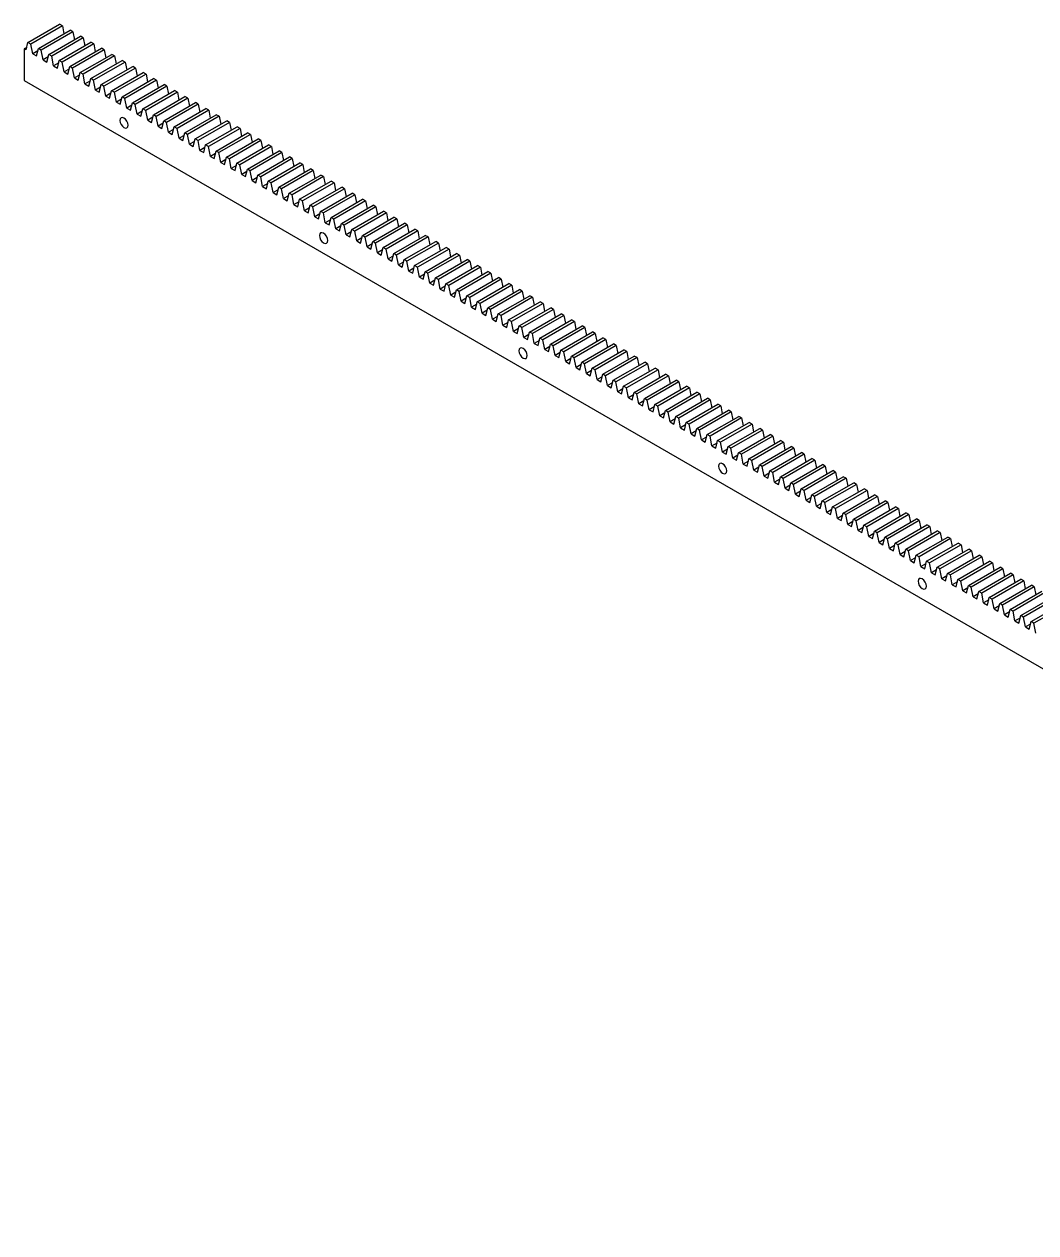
# Model space of a CAD drawing. Header units: millimetres. Extents: x 15 to 415, y 5 to 292.
# Drawn here: x 76.3 to 119.4, y 73.8 to 125.2 of the extents above; entities that cross this region are included whole.
import ezdxf

# ---------------------------------------------------------------- set-up
doc = ezdxf.new("R2010")
doc.units = ezdxf.units.MM

msp = doc.modelspace()

# ---------------------------------------------------------------- linework, layer by layer
at = {"color": 7, "linetype": 'Continuous', "lineweight": 25}
for p, q in [((76.4986, 124.3843), (77.8421, 125.1599)), ((77.9627, 125.0902), (76.6192, 124.3147)), ((76.9429, 124.1278), (78.2864, 124.9034)), ((77.9627, 125.0902), (77.8421, 125.1599)), ((77.9627, 125.0902), (78.0292, 124.7549)), ((78.407, 124.8338), (78.2864, 124.9034)), ((76.4163, 124.0643), (76.4986, 124.3843)), ((76.6192, 124.3147), (76.4986, 124.3843)), ((78.407, 124.8338), (77.0635, 124.0582)), ((77.3872, 123.8713), (78.7307, 124.6469)), ((78.8513, 124.5773), (77.5078, 123.8017)), ((77.8315, 123.6148), (79.175, 124.3904)), ((78.407, 124.8338), (78.4735, 124.4984)), ((78.8513, 124.5773), (78.7307, 124.6469)), ((78.8513, 124.5773), (78.9178, 124.2419)), ((79.2956, 124.3208), (79.175, 124.3904)), ((76.4441, 124.1722), (76.3368, 124.1103)), ((76.3368, 124.1103), (76.3368, 122.763)), ((76.4163, 124.0643), (76.3368, 124.1103)), ((76.7015, 123.8997), (76.6192, 124.3147)), ((76.9161, 124.0236), (76.7015, 123.8997)), ((76.7015, 123.8997), (76.8606, 123.8078)), ((76.8606, 123.8078), (76.9429, 124.1278)), ((77.0635, 124.0582), (76.9429, 124.1278)), ((77.1458, 123.6432), (77.0635, 124.0582)), ((77.3049, 123.5514), (77.3872, 123.8713)), ((77.5078, 123.8017), (77.3872, 123.8713)), ((79.2956, 124.3208), (77.9521, 123.5452)), ((78.2758, 123.3583), (79.6193, 124.1339)), ((79.7398, 124.0643), (78.3963, 123.2887)), ((78.7201, 123.1019), (80.0636, 123.8774)), ((79.2956, 124.3208), (79.3621, 123.9854)), ((79.7398, 124.0643), (79.6193, 124.1339)), ((79.7398, 124.0643), (79.8064, 123.729)), ((80.1841, 123.8078), (80.0636, 123.8774)), ((77.3604, 123.7671), (77.1458, 123.6432)), ((77.1458, 123.6432), (77.3049, 123.5514)), ((77.5901, 123.3867), (77.5078, 123.8017)), ((77.8047, 123.5107), (77.5901, 123.3867)), ((77.5901, 123.3867), (77.7492, 123.2949)), ((77.7492, 123.2949), (77.8315, 123.6148)), ((77.9521, 123.5452), (77.8315, 123.6148)), ((78.0343, 123.1303), (77.9521, 123.5452)), ((78.1935, 123.0384), (78.2758, 123.3583)), ((78.3963, 123.2887), (78.2758, 123.3583)), ((80.1841, 123.8078), (78.8406, 123.0322)), ((79.1644, 122.8454), (80.5079, 123.621)), ((80.6284, 123.5514), (79.2849, 122.7758)), ((79.6086, 122.5889), (80.9521, 123.3645)), ((80.1841, 123.8078), (80.2506, 123.4725)), ((80.6284, 123.5514), (80.5079, 123.621)), ((80.6284, 123.5514), (80.6949, 123.216)), ((81.0727, 123.2949), (80.9521, 123.3645)), ((78.249, 123.2542), (78.0343, 123.1303)), ((78.0343, 123.1303), (78.1935, 123.0384)), ((78.4786, 122.8738), (78.3963, 123.2887)), ((78.6933, 122.9977), (78.4786, 122.8738)), ((78.4786, 122.8738), (78.6378, 122.7819)), ((78.6378, 122.7819), (78.7201, 123.1019)), ((78.8406, 123.0322), (78.7201, 123.1019)), ((78.9229, 122.6173), (78.8406, 123.0322)), ((79.0821, 122.5254), (79.1644, 122.8454)), ((79.2849, 122.7758), (79.1644, 122.8454)), ((81.0727, 123.2949), (79.7292, 122.5193)), ((80.0529, 122.3324), (81.3964, 123.108)), ((81.517, 123.0384), (80.1735, 122.2628)), ((80.4972, 122.0759), (81.8407, 122.8515)), ((81.0727, 123.2949), (81.1392, 122.9595)), ((81.517, 123.0384), (81.3964, 123.108)), ((81.517, 123.0384), (81.5835, 122.703)), ((81.9613, 122.7819), (81.8407, 122.8515)), ((76.3368, 122.763), (161.1896, 73.7785)), ((79.1376, 122.7412), (78.9229, 122.6173)), ((78.9229, 122.6173), (79.0821, 122.5254)), ((79.3672, 122.3608), (79.2849, 122.7758)), ((79.5818, 122.4847), (79.3672, 122.3608)), ((79.3672, 122.3608), (79.5263, 122.269)), ((79.5263, 122.269), (79.6086, 122.5889)), ((79.7292, 122.5193), (79.6086, 122.5889)), ((79.8115, 122.1043), (79.7292, 122.5193)), ((79.9706, 122.0125), (80.0529, 122.3324)), ((80.1735, 122.2628), (80.0529, 122.3324)), ((81.9613, 122.7819), (80.6178, 122.0063)), ((80.9415, 121.8194), (82.285, 122.595)), ((82.4056, 122.5254), (81.0621, 121.7498)), ((81.3858, 121.563), (82.7293, 122.3385)), ((81.9613, 122.7819), (82.0278, 122.4465)), ((82.4056, 122.5254), (82.285, 122.595)), ((82.4056, 122.5254), (82.4721, 122.1901)), ((82.8499, 122.2689), (82.7293, 122.3385)), ((80.0261, 122.2282), (79.8115, 122.1043)), ((79.8115, 122.1043), (79.9706, 122.0125)), ((80.2558, 121.8479), (80.1735, 122.2628)), ((80.4704, 121.9718), (80.2558, 121.8479)), ((80.2558, 121.8479), (80.4149, 121.756)), ((80.4149, 121.756), (80.4972, 122.0759)), ((80.6178, 122.0063), (80.4972, 122.0759)), ((80.7001, 121.5914), (80.6178, 122.0063)), ((80.8592, 121.4995), (80.9415, 121.8194)), ((81.0621, 121.7498), (80.9415, 121.8194)), ((82.8499, 122.2689), (81.5064, 121.4934)), ((81.8301, 121.3065), (83.1736, 122.0821)), ((83.2942, 122.0125), (81.9507, 121.2369)), ((82.2744, 121.05), (83.6179, 121.8256)), ((82.8499, 122.2689), (82.9164, 121.9336)), ((83.2942, 122.0125), (83.1736, 122.0821)), ((83.2942, 122.0125), (83.3607, 121.6771)), ((83.7384, 121.756), (83.6179, 121.8256)), ((80.9147, 121.7153), (80.7001, 121.5914)), ((80.7001, 121.5914), (80.8592, 121.4995)), ((81.1444, 121.3349), (81.0621, 121.7498)), ((81.359, 121.4588), (81.1444, 121.3349)), ((81.1444, 121.3349), (81.3035, 121.243)), ((81.3035, 121.243), (81.3858, 121.563)), ((81.5064, 121.4934), (81.3858, 121.563)), ((81.5887, 121.0784), (81.5064, 121.4934)), ((81.7478, 120.9865), (81.8301, 121.3065)), ((81.9507, 121.2369), (81.8301, 121.3065)), ((83.7384, 121.756), (82.3949, 120.9804)), ((82.7187, 120.7935), (84.0622, 121.5691)), ((84.1827, 121.4995), (82.8392, 120.7239)), ((83.1629, 120.537), (84.5064, 121.3126)), ((83.7384, 121.756), (83.805, 121.4206)), ((84.1827, 121.4995), (84.0622, 121.5691)), ((84.1827, 121.4995), (84.2492, 121.1641)), ((84.627, 121.243), (84.5064, 121.3126)), ((81.8033, 121.2023), (81.5887, 121.0784)), ((81.5887, 121.0784), (81.7478, 120.9865)), ((82.0329, 120.8219), (81.9507, 121.2369)), ((82.2476, 120.9458), (82.0329, 120.8219)), ((82.0329, 120.8219), (82.1921, 120.7301)), ((82.1921, 120.7301), (82.2744, 121.05)), ((82.3949, 120.9804), (82.2744, 121.05)), ((82.4772, 120.5654), (82.3949, 120.9804)), ((82.6364, 120.4736), (82.7187, 120.7935)), ((82.8392, 120.7239), (82.7187, 120.7935)), ((84.627, 121.243), (83.2835, 120.4674)), ((83.6072, 120.2805), (84.9507, 121.0561)), ((85.0713, 120.9865), (83.7278, 120.2109)), ((84.0515, 120.0241), (85.395, 120.7997)), ((84.627, 121.243), (84.6935, 120.9077)), ((85.0713, 120.9865), (84.9507, 121.0561)), ((85.0713, 120.9865), (85.1378, 120.6512)), ((85.5156, 120.7301), (85.395, 120.7997)), ((82.6919, 120.6893), (82.4772, 120.5654)), ((82.4772, 120.5654), (82.6364, 120.4736)), ((82.9215, 120.309), (82.8392, 120.7239)), ((83.1362, 120.4329), (82.9215, 120.309)), ((82.9215, 120.309), (83.0807, 120.2171)), ((83.0807, 120.2171), (83.1629, 120.537)), ((83.2835, 120.4674), (83.1629, 120.537)), ((83.3658, 120.0525), (83.2835, 120.4674)), ((83.5249, 119.9606), (83.6072, 120.2805)), ((83.7278, 120.2109), (83.6072, 120.2805)), ((85.5156, 120.7301), (84.1721, 119.9545)), ((84.4958, 119.7676), (85.8393, 120.5432)), ((85.9599, 120.4736), (84.6164, 119.698)), ((84.9401, 119.5111), (86.2836, 120.2867)), ((85.5156, 120.7301), (85.5821, 120.3947)), ((85.9599, 120.4736), (85.8393, 120.5432)), ((85.9599, 120.4736), (86.0264, 120.1382)), ((86.4042, 120.2171), (86.2836, 120.2867)), ((83.5804, 120.1764), (83.3658, 120.0525)), ((83.3658, 120.0525), (83.5249, 119.9606)), ((83.8101, 119.796), (83.7278, 120.2109)), ((84.0247, 119.9199), (83.8101, 119.796)), ((83.8101, 119.796), (83.9692, 119.7041)), ((83.9692, 119.7041), (84.0515, 120.0241)), ((84.1721, 119.9545), (84.0515, 120.0241)), ((84.2544, 119.5395), (84.1721, 119.9545)), ((84.4135, 119.4476), (84.4958, 119.7676)), ((84.6164, 119.698), (84.4958, 119.7676)), ((86.4042, 120.2171), (85.0607, 119.4415)), ((85.3844, 119.2546), (86.7279, 120.0302)), ((86.8485, 119.9606), (85.505, 119.185)), ((85.8287, 118.9981), (87.1722, 119.7737)), ((86.4042, 120.2171), (86.4707, 119.8817)), ((86.8485, 119.9606), (86.7279, 120.0302)), ((86.8485, 119.9606), (86.915, 119.6252)), ((87.2928, 119.7041), (87.1722, 119.7737)), ((84.469, 119.6634), (84.2544, 119.5395)), ((84.2544, 119.5395), (84.4135, 119.4476)), ((84.6987, 119.283), (84.6164, 119.698)), ((84.9133, 119.4069), (84.6987, 119.283)), ((84.6987, 119.283), (84.8578, 119.1912)), ((84.8578, 119.1912), (84.9401, 119.5111)), ((85.0607, 119.4415), (84.9401, 119.5111)), ((85.143, 119.0265), (85.0607, 119.4415)), ((85.3021, 118.9347), (85.3844, 119.2546)), ((85.505, 119.185), (85.3844, 119.2546)), ((87.2928, 119.7041), (85.9492, 118.9285)), ((86.273, 118.7417), (87.6165, 119.5172)), ((87.737, 119.4476), (86.3935, 118.6721)), ((86.7173, 118.4852), (88.0608, 119.2608)), ((87.2928, 119.7041), (87.3593, 119.3688)), ((87.737, 119.4476), (87.6165, 119.5172)), ((87.737, 119.4476), (87.8035, 119.1123)), ((88.1813, 119.1912), (88.0608, 119.2608)), ((85.3576, 119.1505), (85.143, 119.0265)), ((85.143, 119.0265), (85.3021, 118.9347)), ((85.5873, 118.7701), (85.505, 119.185)), ((85.8019, 118.894), (85.5873, 118.7701)), ((85.5873, 118.7701), (85.7464, 118.6782)), ((85.7464, 118.6782), (85.8287, 118.9981)), ((85.9492, 118.9285), (85.8287, 118.9981)), ((86.0315, 118.5136), (85.9492, 118.9285)), ((86.1907, 118.4217), (86.273, 118.7417)), ((86.3935, 118.6721), (86.273, 118.7417)), ((88.1813, 119.1912), (86.8378, 118.4156)), ((87.1615, 118.2287), (88.505, 119.0043)), ((88.6256, 118.9347), (87.2821, 118.1591)), ((87.6058, 117.9722), (88.9493, 118.7478)), ((88.1813, 119.1912), (88.2478, 118.8558)), ((88.6256, 118.9347), (88.505, 119.0043)), ((88.6256, 118.9347), (88.6921, 118.5993)), ((89.0699, 118.6782), (88.9493, 118.7478)), ((86.2462, 118.6375), (86.0315, 118.5136)), ((86.0315, 118.5136), (86.1907, 118.4217)), ((86.4758, 118.2571), (86.3935, 118.6721)), ((86.6905, 118.381), (86.4758, 118.2571)), ((86.4758, 118.2571), (86.635, 118.1652)), ((86.635, 118.1652), (86.7173, 118.4852)), ((86.8378, 118.4156), (86.7173, 118.4852)), ((86.9201, 118.0006), (86.8378, 118.4156)), ((87.0793, 117.9088), (87.1615, 118.2287)), ((87.2821, 118.1591), (87.1615, 118.2287)), ((89.0699, 118.6782), (87.7264, 117.9026)), ((88.0501, 117.7157), (89.3936, 118.4913)), ((89.5142, 118.4217), (88.1707, 117.6461)), ((88.4944, 117.4592), (89.8379, 118.2348)), ((89.0699, 118.6782), (89.1364, 118.3428)), ((89.5142, 118.4217), (89.3936, 118.4913)), ((89.5142, 118.4217), (89.5807, 118.0863)), ((89.9585, 118.1652), (89.8379, 118.2348)), ((87.1347, 118.1245), (86.9201, 118.0006)), ((86.9201, 118.0006), (87.0793, 117.9088)), ((87.3644, 117.7441), (87.2821, 118.1591)), ((87.579, 117.868), (87.3644, 117.7441)), ((87.3644, 117.7441), (87.5235, 117.6523)), ((87.5235, 117.6523), (87.6058, 117.9722)), ((87.7264, 117.9026), (87.6058, 117.9722)), ((87.8087, 117.4877), (87.7264, 117.9026)), ((87.9678, 117.3958), (88.0501, 117.7157)), ((88.1707, 117.6461), (88.0501, 117.7157)), ((89.9585, 118.1652), (88.615, 117.3896)), ((88.9387, 117.2028), (90.2822, 117.9783)), ((90.4028, 117.9087), (89.0593, 117.1332)), ((89.383, 116.9463), (90.7265, 117.7219)), ((89.9585, 118.1652), (90.025, 117.8299)), ((90.4028, 117.9087), (90.2822, 117.9783)), ((90.4028, 117.9087), (90.4693, 117.5734)), ((90.8471, 117.6523), (90.7265, 117.7219)), ((88.0233, 117.6116), (87.8087, 117.4877)), ((87.8087, 117.4877), (87.9678, 117.3958)), ((88.253, 117.2312), (88.1707, 117.6461)), ((88.4676, 117.3551), (88.253, 117.2312)), ((88.253, 117.2312), (88.4121, 117.1393)), ((88.4121, 117.1393), (88.4944, 117.4592)), ((88.615, 117.3896), (88.4944, 117.4592)), ((88.6973, 116.9747), (88.615, 117.3896)), ((88.8564, 116.8828), (88.9387, 117.2028)), ((89.0593, 117.1332), (88.9387, 117.2028)), ((90.8471, 117.6523), (89.5036, 116.8767)), ((89.8273, 116.6898), (91.1708, 117.4654)), ((91.2913, 117.3958), (89.9478, 116.6202)), ((90.2716, 116.4333), (91.6151, 117.2089)), ((90.8471, 117.6523), (90.9136, 117.3169)), ((91.2913, 117.3958), (91.1708, 117.4654)), ((91.2913, 117.3958), (91.3579, 117.0604)), ((91.7356, 117.1393), (91.6151, 117.2089)), ((88.9119, 117.0986), (88.6973, 116.9747)), ((88.6973, 116.9747), (88.8564, 116.8828)), ((89.1416, 116.7182), (89.0593, 117.1332)), ((89.3562, 116.8421), (89.1416, 116.7182)), ((89.1416, 116.7182), (89.3007, 116.6263)), ((89.3007, 116.6263), (89.383, 116.9463)), ((89.5036, 116.8767), (89.383, 116.9463)), ((89.5858, 116.4617), (89.5036, 116.8767)), ((89.745, 116.3699), (89.8273, 116.6898)), ((89.9478, 116.6202), (89.8273, 116.6898)), ((91.7356, 117.1393), (90.3921, 116.3637)), ((90.7158, 116.1768), (92.0594, 116.9524)), ((92.1799, 116.8828), (90.8364, 116.1072)), ((91.1601, 115.9204), (92.5036, 116.6959)), ((91.7356, 117.1393), (91.8021, 116.8039)), ((92.1799, 116.8828), (92.0594, 116.9524)), ((92.1799, 116.8828), (92.2464, 116.5475)), ((92.6242, 116.6263), (92.5036, 116.6959)), ((89.8005, 116.5856), (89.5858, 116.4617)), ((89.5858, 116.4617), (89.745, 116.3699)), ((90.0301, 116.2052), (89.9478, 116.6202)), ((90.2448, 116.3292), (90.0301, 116.2052)), ((90.0301, 116.2052), (90.1893, 116.1134)), ((90.1893, 116.1134), (90.2716, 116.4333)), ((90.3921, 116.3637), (90.2716, 116.4333)), ((90.4744, 115.9488), (90.3921, 116.3637)), ((90.6336, 115.8569), (90.7158, 116.1768)), ((90.8364, 116.1072), (90.7158, 116.1768)), ((92.6242, 116.6263), (91.2807, 115.8507)), ((91.6044, 115.6639), (92.9479, 116.4395)), ((93.0685, 116.3699), (91.725, 115.5943)), ((92.0487, 115.4074), (93.3922, 116.183)), ((92.6242, 116.6263), (92.6907, 116.291)), ((93.0685, 116.3699), (92.9479, 116.4395)), ((93.0685, 116.3699), (93.135, 116.0345)), ((93.5128, 116.1134), (93.3922, 116.183)), ((90.6891, 116.0727), (90.4744, 115.9488)), ((90.4744, 115.9488), (90.6336, 115.8569)), ((90.9187, 115.6923), (90.8364, 116.1072)), ((91.1333, 115.8162), (90.9187, 115.6923)), ((90.9187, 115.6923), (91.0778, 115.6004)), ((91.0778, 115.6004), (91.1601, 115.9204)), ((91.2807, 115.8507), (91.1601, 115.9204)), ((91.363, 115.4358), (91.2807, 115.8507)), ((91.5221, 115.3439), (91.6044, 115.6639)), ((91.725, 115.5943), (91.6044, 115.6639)), ((93.5128, 116.1134), (92.1693, 115.3378)), ((92.493, 115.1509), (93.8365, 115.9265)), ((93.9571, 115.8569), (92.6136, 115.0813)), ((92.9373, 114.8944), (94.2808, 115.67)), ((93.5128, 116.1134), (93.5793, 115.778)), ((93.9571, 115.8569), (93.8365, 115.9265)), ((93.9571, 115.8569), (94.0236, 115.5215)), ((94.4014, 115.6004), (94.2808, 115.67)), ((91.5776, 115.5597), (91.363, 115.4358)), ((91.363, 115.4358), (91.5221, 115.3439)), ((91.8073, 115.1793), (91.725, 115.5943)), ((92.0219, 115.3032), (91.8073, 115.1793)), ((91.8073, 115.1793), (91.9664, 115.0874)), ((91.9664, 115.0874), (92.0487, 115.4074)), ((92.1693, 115.3378), (92.0487, 115.4074)), ((92.2516, 114.9228), (92.1693, 115.3378)), ((92.4107, 114.831), (92.493, 115.1509)), ((92.6136, 115.0813), (92.493, 115.1509)), ((94.4014, 115.6004), (93.0579, 114.8248)), ((93.3816, 114.6379), (94.7251, 115.4135)), ((94.8457, 115.3439), (93.5021, 114.5683)), ((93.8259, 114.3815), (95.1694, 115.157)), ((94.4014, 115.6004), (94.4679, 115.265)), ((94.8457, 115.3439), (94.7251, 115.4135)), ((94.8457, 115.3439), (94.9122, 115.0086)), ((95.2899, 115.0874), (95.1694, 115.157)), ((92.4662, 115.0467), (92.2516, 114.9228)), ((92.2516, 114.9228), (92.4107, 114.831)), ((92.6959, 114.6664), (92.6136, 115.0813)), ((92.9105, 114.7903), (92.6959, 114.6664)), ((92.6959, 114.6664), (92.855, 114.5745)), ((92.855, 114.5745), (92.9373, 114.8944)), ((93.0579, 114.8248), (92.9373, 114.8944)), ((93.1402, 114.4099), (93.0579, 114.8248)), ((93.2993, 114.318), (93.3816, 114.6379)), ((93.5021, 114.5683), (93.3816, 114.6379)), ((95.2899, 115.0874), (93.9464, 114.3119)), ((94.2702, 114.125), (95.6137, 114.9006)), ((95.7342, 114.831), (94.3907, 114.0554)), ((94.7144, 113.8685), (96.0579, 114.6441)), ((95.2899, 115.0874), (95.3564, 114.7521)), ((95.7342, 114.831), (95.6137, 114.9006)), ((95.7342, 114.831), (95.8007, 114.4956)), ((96.1785, 114.5745), (96.0579, 114.6441)), ((93.3548, 114.5338), (93.1402, 114.4099)), ((93.1402, 114.4099), (93.2993, 114.318)), ((93.5844, 114.1534), (93.5021, 114.5683)), ((93.7991, 114.2773), (93.5844, 114.1534)), ((93.5844, 114.1534), (93.7436, 114.0615)), ((93.7436, 114.0615), (93.8259, 114.3815)), ((93.9464, 114.3119), (93.8259, 114.3815)), ((94.0287, 113.8969), (93.9464, 114.3119)), ((94.1879, 113.805), (94.2702, 114.125)), ((94.3907, 114.0554), (94.2702, 114.125)), ((96.1785, 114.5745), (94.835, 113.7989)), ((95.1587, 113.612), (96.5022, 114.3876)), ((96.6228, 114.318), (95.2793, 113.5424)), ((95.603, 113.3555), (96.9465, 114.1311)), ((96.1785, 114.5745), (96.245, 114.2391)), ((96.6228, 114.318), (96.5022, 114.3876)), ((96.6228, 114.318), (96.6893, 113.9826)), ((97.0671, 114.0615), (96.9465, 114.1311)), ((94.2434, 114.0208), (94.0287, 113.8969)), ((94.0287, 113.8969), (94.1879, 113.805)), ((94.473, 113.6404), (94.3907, 114.0554)), ((94.6877, 113.7643), (94.473, 113.6404)), ((94.473, 113.6404), (94.6322, 113.5486)), ((94.6322, 113.5486), (94.7144, 113.8685)), ((94.835, 113.7989), (94.7144, 113.8685)), ((94.9173, 113.3839), (94.835, 113.7989)), ((95.0764, 113.2921), (95.1587, 113.612)), ((95.2793, 113.5424), (95.1587, 113.612)), ((97.0671, 114.0615), (95.7236, 113.2859)), ((96.0473, 113.099), (97.3908, 113.8746)), ((97.5114, 113.805), (96.1679, 113.0294)), ((96.4916, 112.8426), (97.8351, 113.6182)), ((97.0671, 114.0615), (97.1336, 113.7262)), ((97.5114, 113.805), (97.3908, 113.8746)), ((97.5114, 113.805), (97.5779, 113.4697)), ((97.9557, 113.5485), (97.8351, 113.6182)), ((95.1319, 113.5078), (94.9173, 113.3839)), ((94.9173, 113.3839), (95.0764, 113.2921)), ((95.3616, 113.1275), (95.2793, 113.5424)), ((95.5762, 113.2514), (95.3616, 113.1275)), ((95.3616, 113.1275), (95.5207, 113.0356)), ((95.5207, 113.0356), (95.603, 113.3555)), ((95.7236, 113.2859), (95.603, 113.3555)), ((95.8059, 112.871), (95.7236, 113.2859)), ((95.965, 112.7791), (96.0473, 113.099)), ((96.1679, 113.0294), (96.0473, 113.099)), ((97.9557, 113.5485), (96.6122, 112.773)), ((96.9359, 112.5861), (98.2794, 113.3617)), ((98.4, 113.2921), (97.0565, 112.5165)), ((97.3802, 112.3296), (98.7237, 113.1052)), ((97.9557, 113.5485), (98.0222, 113.2132)), ((98.4, 113.2921), (98.2794, 113.3617)), ((98.4, 113.2921), (98.4665, 112.9567)), ((98.8442, 113.0356), (98.7237, 113.1052)), ((96.0205, 112.9949), (95.8059, 112.871)), ((95.8059, 112.871), (95.965, 112.7791)), ((96.2502, 112.6145), (96.1679, 113.0294)), ((96.4648, 112.7384), (96.2502, 112.6145)), ((96.2502, 112.6145), (96.4093, 112.5226)), ((96.4093, 112.5226), (96.4916, 112.8426)), ((96.6122, 112.773), (96.4916, 112.8426)), ((96.6945, 112.358), (96.6122, 112.773)), ((96.8536, 112.2661), (96.9359, 112.5861)), ((97.0565, 112.5165), (96.9359, 112.5861)), ((98.8442, 113.0356), (97.5007, 112.26)), ((97.8245, 112.0731), (99.168, 112.8487)), ((99.2885, 112.7791), (97.945, 112.0035)), ((98.2687, 111.8166), (99.6123, 112.5922)), ((98.8442, 113.0356), (98.9108, 112.7002)), ((99.2885, 112.7791), (99.168, 112.8487)), ((99.2885, 112.7791), (99.355, 112.4437)), ((99.7328, 112.5226), (99.6123, 112.5922)), ((96.9091, 112.4819), (96.6945, 112.358)), ((96.6945, 112.358), (96.8536, 112.2661)), ((97.1387, 112.1015), (97.0565, 112.5165)), ((97.3534, 112.2254), (97.1387, 112.1015)), ((97.1387, 112.1015), (97.2979, 112.0097)), ((97.2979, 112.0097), (97.3802, 112.3296)), ((97.5007, 112.26), (97.3802, 112.3296)), ((97.583, 111.845), (97.5007, 112.26)), ((97.7422, 111.7532), (97.8245, 112.0731)), ((97.945, 112.0035), (97.8245, 112.0731)), ((99.7328, 112.5226), (98.3893, 111.747)), ((98.713, 111.5602), (100.0565, 112.3357)), ((100.1771, 112.2661), (98.8336, 111.4906)), ((99.1573, 111.3037), (100.5008, 112.0793)), ((99.7328, 112.5226), (99.7993, 112.1873)), ((100.1771, 112.2661), (100.0565, 112.3357)), ((100.1771, 112.2661), (100.2436, 111.9308)), ((100.6214, 112.0097), (100.5008, 112.0793)), ((97.7977, 111.969), (97.583, 111.845)), ((97.583, 111.845), (97.7422, 111.7532)), ((98.0273, 111.5886), (97.945, 112.0035)), ((98.242, 111.7125), (98.0273, 111.5886)), ((98.0273, 111.5886), (98.1865, 111.4967)), ((98.1865, 111.4967), (98.2687, 111.8166)), ((98.3893, 111.747), (98.2687, 111.8166)), ((98.4716, 111.3321), (98.3893, 111.747)), ((98.6307, 111.2402), (98.713, 111.5602)), ((98.8336, 111.4906), (98.713, 111.5602)), ((100.6214, 112.0097), (99.2779, 111.2341)), ((99.6016, 111.0472), (100.9451, 111.8228)), ((101.0657, 111.7532), (99.7222, 110.9776)), ((100.0459, 110.7907), (101.3894, 111.5663)), ((100.6214, 112.0097), (100.6879, 111.6743)), ((101.0657, 111.7532), (100.9451, 111.8228)), ((101.0657, 111.7532), (101.1322, 111.4178)), ((101.51, 111.4967), (101.3894, 111.5663)), ((98.6862, 111.456), (98.4716, 111.3321)), ((98.4716, 111.3321), (98.6307, 111.2402)), ((98.9159, 111.0756), (98.8336, 111.4906)), ((99.1305, 111.1995), (98.9159, 111.0756)), ((98.9159, 111.0756), (99.075, 110.9837)), ((99.075, 110.9837), (99.1573, 111.3037)), ((99.2779, 111.2341), (99.1573, 111.3037)), ((99.3602, 110.8191), (99.2779, 111.2341)), ((99.5193, 110.7273), (99.6016, 111.0472)), ((99.7222, 110.9776), (99.6016, 111.0472)), ((101.51, 111.4967), (100.1665, 110.7211)), ((100.4902, 110.5342), (101.8337, 111.3098)), ((101.9543, 111.2402), (100.6108, 110.4646)), ((100.9345, 110.2777), (102.278, 111.0533)), ((101.51, 111.4967), (101.5765, 111.1613)), ((101.9543, 111.2402), (101.8337, 111.3098)), ((101.9543, 111.2402), (102.0208, 110.9048)), ((102.3986, 110.9837), (102.278, 111.0533)), ((99.5748, 110.943), (99.3602, 110.8191)), ((99.3602, 110.8191), (99.5193, 110.7273)), ((99.8045, 110.5626), (99.7222, 110.9776)), ((100.0191, 110.6865), (99.8045, 110.5626)), ((99.8045, 110.5626), (99.9636, 110.4708)), ((99.9636, 110.4708), (100.0459, 110.7907)), ((100.1665, 110.7211), (100.0459, 110.7907)), ((100.2488, 110.3062), (100.1665, 110.7211)), ((100.4079, 110.2143), (100.4902, 110.5342)), ((100.6108, 110.4646), (100.4902, 110.5342)), ((102.3986, 110.9837), (101.055, 110.2081)), ((101.3788, 110.0213), (102.7223, 110.7968)), ((102.8428, 110.7272), (101.4993, 109.9517)), ((101.8231, 109.7648), (103.1666, 110.5404)), ((103.2871, 110.4708), (101.9436, 109.6952)), ((102.3986, 110.9837), (102.4651, 110.6484)), ((102.8428, 110.7272), (102.7223, 110.7968)), ((102.8428, 110.7272), (102.9093, 110.3919)), ((103.2871, 110.4708), (103.1666, 110.5404)), ((103.2871, 110.4708), (103.3536, 110.1354)), ((100.4634, 110.4301), (100.2488, 110.3062)), ((100.2488, 110.3062), (100.4079, 110.2143)), ((100.6931, 110.0497), (100.6108, 110.4646)), ((100.9077, 110.1736), (100.6931, 110.0497)), ((100.6931, 110.0497), (100.8522, 109.9578)), ((100.8522, 109.9578), (100.9345, 110.2777)), ((101.055, 110.2081), (100.9345, 110.2777)), ((101.1373, 109.7932), (101.055, 110.2081)), ((101.2965, 109.7013), (101.3788, 110.0213)), ((101.4993, 109.9517), (101.3788, 110.0213)), ((102.2673, 109.5083), (103.6108, 110.2839)), ((103.7314, 110.2143), (102.3879, 109.4387)), ((102.7116, 109.2518), (104.0551, 110.0274)), ((104.1757, 109.9578), (102.8322, 109.1822)), ((103.7314, 110.2143), (103.6108, 110.2839)), ((103.7314, 110.2143), (103.7979, 109.8789)), ((104.1757, 109.9578), (104.0551, 110.0274)), ((104.1757, 109.9578), (104.2422, 109.6224)), ((101.352, 109.9171), (101.1373, 109.7932)), ((101.1373, 109.7932), (101.2965, 109.7013)), ((101.5816, 109.5367), (101.4993, 109.9517)), ((101.7963, 109.6606), (101.5816, 109.5367)), ((101.5816, 109.5367), (101.7408, 109.4448)), ((101.7408, 109.4448), (101.8231, 109.7648)), ((101.9436, 109.6952), (101.8231, 109.7648)), ((102.0259, 109.2802), (101.9436, 109.6952)), ((102.1851, 109.1884), (102.2673, 109.5083)), ((102.3879, 109.4387), (102.2673, 109.5083)), ((103.1559, 108.9953), (104.4994, 109.7709)), ((104.62, 109.7013), (103.2765, 108.9257)), ((103.6002, 108.7389), (104.9437, 109.5144)), ((105.0643, 109.4448), (103.7208, 108.6692)), ((104.62, 109.7013), (104.4994, 109.7709)), ((104.62, 109.7013), (104.6865, 109.366)), ((105.0643, 109.4448), (104.9437, 109.5144)), ((105.0643, 109.4448), (105.1308, 109.1095)), ((102.2406, 109.4041), (102.0259, 109.2802)), ((102.0259, 109.2802), (102.1851, 109.1884)), ((102.4702, 109.0237), (102.3879, 109.4387)), ((102.6848, 109.1476), (102.4702, 109.0237)), ((102.4702, 109.0237), (102.6293, 108.9319)), ((102.6293, 108.9319), (102.7116, 109.2518)), ((102.8322, 109.1822), (102.7116, 109.2518)), ((102.9145, 108.7673), (102.8322, 109.1822)), ((103.0736, 108.6754), (103.1559, 108.9953)), ((103.2765, 108.9257), (103.1559, 108.9953)), ((104.0445, 108.4824), (105.388, 109.258)), ((105.5086, 109.1884), (104.1651, 108.4128)), ((104.4888, 108.2259), (105.8323, 109.0015)), ((105.9529, 108.9319), (104.6094, 108.1563)), ((105.5086, 109.1884), (105.388, 109.258)), ((105.5086, 109.1884), (105.5751, 108.853)), ((105.9529, 108.9319), (105.8323, 109.0015)), ((105.9529, 108.9319), (106.0194, 108.5965)), ((103.1291, 108.8912), (102.9145, 108.7673)), ((102.9145, 108.7673), (103.0736, 108.6754)), ((103.3588, 108.5108), (103.2765, 108.9257)), ((103.5734, 108.6347), (103.3588, 108.5108)), ((103.3588, 108.5108), (103.5179, 108.4189)), ((103.5179, 108.4189), (103.6002, 108.7389)), ((103.7208, 108.6692), (103.6002, 108.7389)), ((103.8031, 108.2543), (103.7208, 108.6692)), ((103.9622, 108.1624), (104.0445, 108.4824)), ((104.1651, 108.4128), (104.0445, 108.4824)), ((104.9331, 107.9694), (106.2766, 108.745)), ((106.3971, 108.6754), (105.0536, 107.8998)), ((105.3774, 107.7129), (106.7209, 108.4885)), ((106.8414, 108.4189), (105.4979, 107.6433)), ((106.3971, 108.6754), (106.2766, 108.745)), ((106.3971, 108.6754), (106.4637, 108.34)), ((106.8414, 108.4189), (106.7209, 108.4885)), ((106.8414, 108.4189), (106.9079, 108.0835)), ((104.0177, 108.3782), (103.8031, 108.2543)), ((103.8031, 108.2543), (103.9622, 108.1624)), ((104.2474, 107.9978), (104.1651, 108.4128)), ((104.462, 108.1217), (104.2474, 107.9978)), ((104.2474, 107.9978), (104.4065, 107.9059)), ((104.4065, 107.9059), (104.4888, 108.2259)), ((104.6094, 108.1563), (104.4888, 108.2259)), ((104.6916, 107.7413), (104.6094, 108.1563)), ((104.8508, 107.6495), (104.9331, 107.9694)), ((105.0536, 107.8998), (104.9331, 107.9694)), ((105.8217, 107.4564), (107.1652, 108.232)), ((107.2857, 108.1624), (105.9422, 107.3868)), ((106.2659, 107.2), (107.6094, 107.9755)), ((107.73, 107.9059), (106.3865, 107.1304)), ((107.2857, 108.1624), (107.1652, 108.232)), ((107.2857, 108.1624), (107.3522, 107.8271)), ((107.73, 107.9059), (107.6094, 107.9755)), ((107.73, 107.9059), (107.7965, 107.5706)), ((104.9063, 107.8652), (104.6916, 107.7413)), ((104.6916, 107.7413), (104.8508, 107.6495)), ((105.1359, 107.4849), (105.0536, 107.8998)), ((105.3506, 107.6088), (105.1359, 107.4849)), ((105.1359, 107.4849), (105.2951, 107.393)), ((105.2951, 107.393), (105.3774, 107.7129)), ((105.4979, 107.6433), (105.3774, 107.7129)), ((105.5802, 107.2284), (105.4979, 107.6433)), ((105.7394, 107.1365), (105.8217, 107.4564)), ((105.9422, 107.3868), (105.8217, 107.4564)), ((106.7102, 106.9435), (108.0537, 107.7191)), ((108.1743, 107.6495), (106.8308, 106.8739)), ((107.1545, 106.687), (108.498, 107.4626)), ((108.6186, 107.393), (107.2751, 106.6174)), ((108.1743, 107.6495), (108.0537, 107.7191)), ((108.1743, 107.6495), (108.2408, 107.3141)), ((108.6186, 107.393), (108.498, 107.4626)), ((108.6186, 107.393), (108.6851, 107.0576)), ((105.7949, 107.3523), (105.5802, 107.2284)), ((105.5802, 107.2284), (105.7394, 107.1365)), ((106.0245, 106.9719), (105.9422, 107.3868)), ((106.2391, 107.0958), (106.0245, 106.9719)), ((106.0245, 106.9719), (106.1836, 106.88)), ((106.1836, 106.88), (106.2659, 107.2)), ((106.3865, 107.1304), (106.2659, 107.2)), ((106.4688, 106.7154), (106.3865, 107.1304)), ((106.6279, 106.6235), (106.7102, 106.9435)), ((106.8308, 106.8739), (106.7102, 106.9435)), ((106.9131, 106.4589), (106.8308, 106.8739)), ((107.5988, 106.4305), (108.9423, 107.2061)), ((109.0629, 107.1365), (107.7194, 106.3609)), ((108.0431, 106.174), (109.3866, 106.9496)), ((109.5072, 106.88), (108.1637, 106.1044)), ((109.0629, 107.1365), (108.9423, 107.2061)), ((109.0629, 107.1365), (109.1294, 106.8011)), ((109.5072, 106.88), (109.3866, 106.9496)), ((109.5072, 106.88), (109.5737, 106.5447)), ((106.6834, 106.8393), (106.4688, 106.7154)), ((106.4688, 106.7154), (106.6279, 106.6235)), ((107.1277, 106.5828), (106.9131, 106.4589)), ((106.9131, 106.4589), (107.0722, 106.3671)), ((107.0722, 106.3671), (107.1545, 106.687)), ((107.2751, 106.6174), (107.1545, 106.687)), ((107.3574, 106.2024), (107.2751, 106.6174)), ((107.5165, 106.1106), (107.5988, 106.4305)), ((107.7194, 106.3609), (107.5988, 106.4305)), ((107.8017, 105.946), (107.7194, 106.3609)), ((108.4874, 105.9175), (109.8309, 106.6931)), ((109.9515, 106.6235), (108.608, 105.8479)), ((108.9317, 105.6611), (110.2752, 106.4367)), ((110.3957, 106.367), (109.0522, 105.5915)), ((109.9515, 106.6235), (109.8309, 106.6931)), ((109.9515, 106.6235), (110.018, 106.2882)), ((110.3957, 106.367), (110.2752, 106.4367)), ((110.3957, 106.367), (110.4622, 106.0317)), ((107.572, 106.3263), (107.3574, 106.2024)), ((107.3574, 106.2024), (107.5165, 106.1106)), ((108.0163, 106.0699), (107.8017, 105.946)), ((107.8017, 105.946), (107.9608, 105.8541)), ((107.9608, 105.8541), (108.0431, 106.174)), ((108.1637, 106.1044), (108.0431, 106.174)), ((108.246, 105.6895), (108.1637, 106.1044)), ((108.4051, 105.5976), (108.4874, 105.9175)), ((108.608, 105.8479), (108.4874, 105.9175)), ((108.6902, 105.433), (108.608, 105.8479)), ((109.376, 105.4046), (110.7195, 106.1802)), ((110.84, 106.1106), (109.4965, 105.335)), ((109.8202, 105.1481), (111.1637, 105.9237)), ((111.2843, 105.8541), (109.9408, 105.0785)), ((110.84, 106.1106), (110.7195, 106.1802)), ((110.84, 106.1106), (110.9065, 105.7752)), ((111.2843, 105.8541), (111.1637, 105.9237)), ((111.2843, 105.8541), (111.3508, 105.5187)), ((108.4606, 105.8134), (108.246, 105.6895)), ((108.246, 105.6895), (108.4051, 105.5976)), ((108.9049, 105.5569), (108.6902, 105.433)), ((108.6902, 105.433), (108.8494, 105.3411)), ((108.8494, 105.3411), (108.9317, 105.6611)), ((109.0522, 105.5915), (108.9317, 105.6611)), ((109.1345, 105.1765), (109.0522, 105.5915)), ((109.2937, 105.0846), (109.376, 105.4046)), ((109.4965, 105.335), (109.376, 105.4046)), ((109.5788, 104.92), (109.4965, 105.335)), ((110.2645, 104.8916), (111.608, 105.6672)), ((111.7286, 105.5976), (110.3851, 104.822)), ((110.7088, 104.6351), (112.0523, 105.4107)), ((112.1729, 105.3411), (110.8294, 104.5655)), ((111.7286, 105.5976), (111.608, 105.6672)), ((111.7286, 105.5976), (111.7951, 105.2622)), ((112.1729, 105.3411), (112.0523, 105.4107)), ((112.1729, 105.3411), (112.2394, 105.0058)), ((109.3492, 105.3004), (109.1345, 105.1765)), ((109.1345, 105.1765), (109.2937, 105.0846)), ((109.7935, 105.0439), (109.5788, 104.92)), ((109.5788, 104.92), (109.738, 104.8282)), ((109.738, 104.8282), (109.8202, 105.1481)), ((109.9408, 105.0785), (109.8202, 105.1481)), ((110.0231, 104.6635), (109.9408, 105.0785)), ((110.1822, 104.5717), (110.2645, 104.8916)), ((110.3851, 104.822), (110.2645, 104.8916)), ((110.4674, 104.4071), (110.3851, 104.822)), ((111.1531, 104.3787), (112.4966, 105.1542)), ((112.6172, 105.0846), (111.2737, 104.309)), ((111.5974, 104.1222), (112.9409, 104.8978)), ((113.0615, 104.8282), (111.718, 104.0526)), ((112.6172, 105.0846), (112.4966, 105.1542)), ((112.6172, 105.0846), (112.6837, 104.7493)), ((113.0615, 104.8282), (112.9409, 104.8978)), ((113.0615, 104.8282), (113.128, 104.4928)), ((110.2377, 104.7875), (110.0231, 104.6635)), ((110.0231, 104.6635), (110.1822, 104.5717)), ((110.682, 104.531), (110.4674, 104.4071)), ((110.4674, 104.4071), (110.6265, 104.3152)), ((110.6265, 104.3152), (110.7088, 104.6351)), ((110.8294, 104.5655), (110.7088, 104.6351)), ((110.9117, 104.1506), (110.8294, 104.5655)), ((111.0708, 104.0587), (111.1531, 104.3787)), ((111.2737, 104.309), (111.1531, 104.3787)), ((111.356, 103.8941), (111.2737, 104.309)), ((112.0417, 103.8657), (113.3852, 104.6413)), ((113.5058, 104.5717), (112.1623, 103.7961)), ((112.486, 103.6092), (113.8295, 104.3848)), ((113.95, 104.3152), (112.6065, 103.5396)), ((113.5058, 104.5717), (113.3852, 104.6413)), ((113.5058, 104.5717), (113.5723, 104.2363)), ((113.95, 104.3152), (113.8295, 104.3848)), ((113.95, 104.3152), (114.0166, 103.9798)), ((111.1263, 104.2745), (110.9117, 104.1506)), ((110.9117, 104.1506), (111.0708, 104.0587)), ((111.5706, 104.018), (111.356, 103.8941)), ((111.356, 103.8941), (111.5151, 103.8022)), ((111.5151, 103.8022), (111.5974, 104.1222)), ((111.718, 104.0526), (111.5974, 104.1222)), ((111.8003, 103.6376), (111.718, 104.0526)), ((111.9594, 103.5458), (112.0417, 103.8657)), ((112.1623, 103.7961), (112.0417, 103.8657)), ((112.2445, 103.3811), (112.1623, 103.7961)), ((112.9303, 103.3527), (114.2738, 104.1283)), ((114.3943, 104.0587), (113.0508, 103.2831)), ((113.3746, 103.0962), (114.7181, 103.8718)), ((114.8386, 103.8022), (113.4951, 103.0266)), ((114.3943, 104.0587), (114.2738, 104.1283)), ((114.3943, 104.0587), (114.4608, 103.7233)), ((114.8386, 103.8022), (114.7181, 103.8718)), ((114.8386, 103.8022), (114.9051, 103.4669)), ((112.0149, 103.7615), (111.8003, 103.6376)), ((111.8003, 103.6376), (111.9594, 103.5458)), ((112.4592, 103.505), (112.2445, 103.3811)), ((112.2445, 103.3811), (112.4037, 103.2893)), ((112.4037, 103.2893), (112.486, 103.6092)), ((112.6065, 103.5396), (112.486, 103.6092)), ((112.6888, 103.1247), (112.6065, 103.5396)), ((112.848, 103.0328), (112.9303, 103.3527)), ((113.0508, 103.2831), (112.9303, 103.3527)), ((113.1331, 102.8682), (113.0508, 103.2831)), ((113.8188, 102.8398), (115.1623, 103.6153)), ((115.2829, 103.5457), (113.9394, 102.7702)), ((114.2631, 102.5833), (115.6066, 103.3589)), ((115.7272, 103.2893), (114.3837, 102.5137)), ((115.2829, 103.5457), (115.1623, 103.6153)), ((115.2829, 103.5457), (115.3494, 103.2104)), ((115.7272, 103.2893), (115.6066, 103.3589)), ((115.7272, 103.2893), (115.7937, 102.9539)), ((112.9035, 103.2486), (112.6888, 103.1247)), ((112.6888, 103.1247), (112.848, 103.0328)), ((113.3478, 102.9921), (113.1331, 102.8682)), ((113.1331, 102.8682), (113.2923, 102.7763)), ((113.2923, 102.7763), (113.3746, 103.0962)), ((113.4951, 103.0266), (113.3746, 103.0962)), ((113.5774, 102.6117), (113.4951, 103.0266)), ((113.7365, 102.5198), (113.8188, 102.8398)), ((113.9394, 102.7702), (113.8188, 102.8398)), ((114.0217, 102.3552), (113.9394, 102.7702)), ((114.7074, 102.3268), (116.0509, 103.1024)), ((116.1715, 103.0328), (114.828, 102.2572)), ((115.1517, 102.0703), (116.4952, 102.8459)), ((116.6158, 102.7763), (115.2723, 102.0007)), ((116.1715, 103.0328), (116.0509, 103.1024)), ((116.1715, 103.0328), (116.238, 102.6974)), ((116.6158, 102.7763), (116.4952, 102.8459)), ((116.6158, 102.7763), (116.6823, 102.4409)), ((113.792, 102.7356), (113.5774, 102.6117)), ((113.5774, 102.6117), (113.7365, 102.5198)), ((114.2363, 102.4791), (114.0217, 102.3552)), ((114.0217, 102.3552), (114.1808, 102.2633)), ((114.1808, 102.2633), (114.2631, 102.5833)), ((114.3837, 102.5137), (114.2631, 102.5833)), ((114.466, 102.0987), (114.3837, 102.5137)), ((114.6251, 102.0069), (114.7074, 102.3268)), ((114.828, 102.2572), (114.7074, 102.3268)), ((114.9103, 101.8422), (114.828, 102.2572)), ((115.596, 101.8138), (116.9395, 102.5894)), ((117.0601, 102.5198), (115.7166, 101.7442)), ((116.0403, 101.5573), (117.3838, 102.3329)), ((117.5044, 102.2633), (116.1609, 101.4877)), ((117.0601, 102.5198), (116.9395, 102.5894)), ((117.0601, 102.5198), (117.1266, 102.1845)), ((117.5044, 102.2633), (117.3838, 102.3329)), ((117.5044, 102.2633), (117.5709, 101.928)), ((114.6806, 102.2226), (114.466, 102.0987)), ((114.466, 102.0987), (114.6251, 102.0069)), ((115.1249, 101.9661), (114.9103, 101.8422)), ((114.9103, 101.8422), (115.0694, 101.7504)), ((115.0694, 101.7504), (115.1517, 102.0703)), ((115.2723, 102.0007), (115.1517, 102.0703)), ((115.3546, 101.5858), (115.2723, 102.0007)), ((115.5137, 101.4939), (115.596, 101.8138)), ((115.7166, 101.7442), (115.596, 101.8138)), ((115.7989, 101.3293), (115.7166, 101.7442)), ((116.4846, 101.3009), (117.8281, 102.0765)), ((117.9486, 102.0069), (116.6051, 101.2313)), ((116.9289, 101.0444), (118.2724, 101.82)), ((118.3929, 101.7504), (117.0494, 100.9748)), ((117.9486, 102.0069), (117.8281, 102.0765)), ((117.9486, 102.0069), (118.0152, 101.6715)), ((118.3929, 101.7504), (118.2724, 101.82)), ((118.3929, 101.7504), (118.4594, 101.415)), ((115.5692, 101.7097), (115.3546, 101.5858)), ((115.3546, 101.5858), (115.5137, 101.4939)), ((116.0135, 101.4532), (115.7989, 101.3293)), ((115.7989, 101.3293), (115.958, 101.2374)), ((115.958, 101.2374), (116.0403, 101.5573)), ((116.1609, 101.4877), (116.0403, 101.5573)), ((116.2431, 101.0728), (116.1609, 101.4877)), ((116.4023, 100.9809), (116.4846, 101.3009)), ((116.6051, 101.2313), (116.4846, 101.3009)), ((116.6874, 100.8163), (116.6051, 101.2313)), ((117.3731, 100.7879), (118.7166, 101.5635)), ((118.8372, 101.4939), (117.4937, 100.7183)), ((117.8174, 100.5314), (119.1609, 101.307)), ((119.2815, 101.2374), (117.938, 100.4618)), ((118.8372, 101.4939), (118.7166, 101.5635)), ((118.8372, 101.4939), (118.9037, 101.1585)), ((119.2815, 101.2374), (119.1609, 101.307)), ((119.2815, 101.2374), (119.348, 100.902)), ((116.4578, 101.1967), (116.2431, 101.0728)), ((116.2431, 101.0728), (116.4023, 100.9809)), ((116.9021, 100.9402), (116.6874, 100.8163)), ((116.6874, 100.8163), (116.8466, 100.7244)), ((116.8466, 100.7244), (116.9289, 101.0444)), ((117.0494, 100.9748), (116.9289, 101.0444)), ((117.1317, 100.5598), (117.0494, 100.9748)), ((117.2909, 100.468), (117.3731, 100.7879)), ((117.4937, 100.7183), (117.3731, 100.7879)), ((117.576, 100.3034), (117.4937, 100.7183)), ((118.2617, 100.2749), (119.6052, 101.0505)), ((119.7258, 100.9809), (118.3823, 100.2053)), ((118.706, 100.0185), (120.0495, 100.794)), ((120.1701, 100.7244), (118.8266, 99.9489)), ((117.3464, 100.6837), (117.1317, 100.5598)), ((117.1317, 100.5598), (117.2909, 100.468)), ((117.7906, 100.4273), (117.576, 100.3034)), ((117.576, 100.3034), (117.7351, 100.2115)), ((117.7351, 100.2115), (117.8174, 100.5314)), ((117.938, 100.4618), (117.8174, 100.5314)), ((118.0203, 100.0469), (117.938, 100.4618)), ((118.1794, 99.955), (118.2617, 100.2749)), ((118.3823, 100.2053), (118.2617, 100.2749)), ((118.4646, 99.7904), (118.3823, 100.2053)), ((119.1503, 99.762), (120.4938, 100.5376)), ((120.6144, 100.468), (119.2709, 99.6924)), ((118.2349, 100.1708), (118.0203, 100.0469)), ((118.0203, 100.0469), (118.1794, 99.955)), ((118.6792, 99.9143), (118.4646, 99.7904)), ((118.4646, 99.7904), (118.6237, 99.6985)), ((118.6237, 99.6985), (118.706, 100.0185)), ((118.8266, 99.9489), (118.706, 100.0185)), ((118.9089, 99.5339), (118.8266, 99.9489)), ((119.068, 99.442), (119.1503, 99.762)), ((119.2709, 99.6924), (119.1503, 99.762)), ((119.3532, 99.2774), (119.2709, 99.6924)), ((119.1235, 99.6578), (118.9089, 99.5339)), ((118.9089, 99.5339), (119.068, 99.442))]:
    msp.add_line(p, q, dxfattribs=at)
at = {"color": 7, "linetype": 'Continuous', "lineweight": 25, "flags": 128}
for points in [[(80.7562, 120.8649), (80.7427, 120.9508), (80.7044, 121.0392), (80.6471, 121.1165), (80.5794, 121.1711), (80.5118, 121.1946), (80.4544, 121.1835), (80.4161, 121.1394), (80.4026, 121.069), (80.4161, 120.9831), (80.4544, 120.8948), (80.5118, 120.8174), (80.5794, 120.7628), (80.6471, 120.7393), (80.7044, 120.7505), (80.7427, 120.7946), (80.7562, 120.8649)], [(89.2415, 115.9665), (89.228, 116.0524), (89.1897, 116.1407), (89.1323, 116.2181), (89.0647, 116.2727), (88.997, 116.2962), (88.9397, 116.285), (88.9014, 116.2409), (88.8879, 116.1706), (88.9014, 116.0847), (88.9397, 115.9963), (88.997, 115.919), (89.0647, 115.8644), (89.1323, 115.8409), (89.1897, 115.852), (89.228, 115.8961), (89.2415, 115.9665)], [(97.7267, 111.068), (97.7133, 111.1539), (97.675, 111.2423), (97.6176, 111.3196), (97.55, 111.3742), (97.4823, 111.3977), (97.425, 111.3866), (97.3866, 111.3425), (97.3732, 111.2721), (97.3866, 111.1862), (97.425, 111.0979), (97.4823, 111.0205), (97.55, 110.9659), (97.6176, 110.9424), (97.675, 110.9536), (97.7133, 110.9977), (97.7267, 111.068)], [(106.212, 106.1696), (106.1986, 106.2555), (106.1602, 106.3438), (106.1029, 106.4212), (106.0352, 106.4758), (105.9676, 106.4993), (105.9102, 106.4881), (105.8719, 106.444), (105.8585, 106.3737), (105.8719, 106.2878), (105.9102, 106.1994), (105.9676, 106.1221), (106.0352, 106.0675), (106.1029, 106.044), (106.1602, 106.0551), (106.1986, 106.0992), (106.212, 106.1696)], [(114.6973, 101.2711), (114.6839, 101.357), (114.6455, 101.4454), (114.5882, 101.5227), (114.5205, 101.5773), (114.4529, 101.6008), (114.3955, 101.5897), (114.3572, 101.5456), (114.3438, 101.4752), (114.3572, 101.3893), (114.3955, 101.301), (114.4529, 101.2236), (114.5205, 101.169), (114.5882, 101.1455), (114.6455, 101.1567), (114.6839, 101.2008), (114.6973, 101.2711)]]:
    msp.add_lwpolyline(points, dxfattribs=at)

doc.saveas('drawing.dxf')
